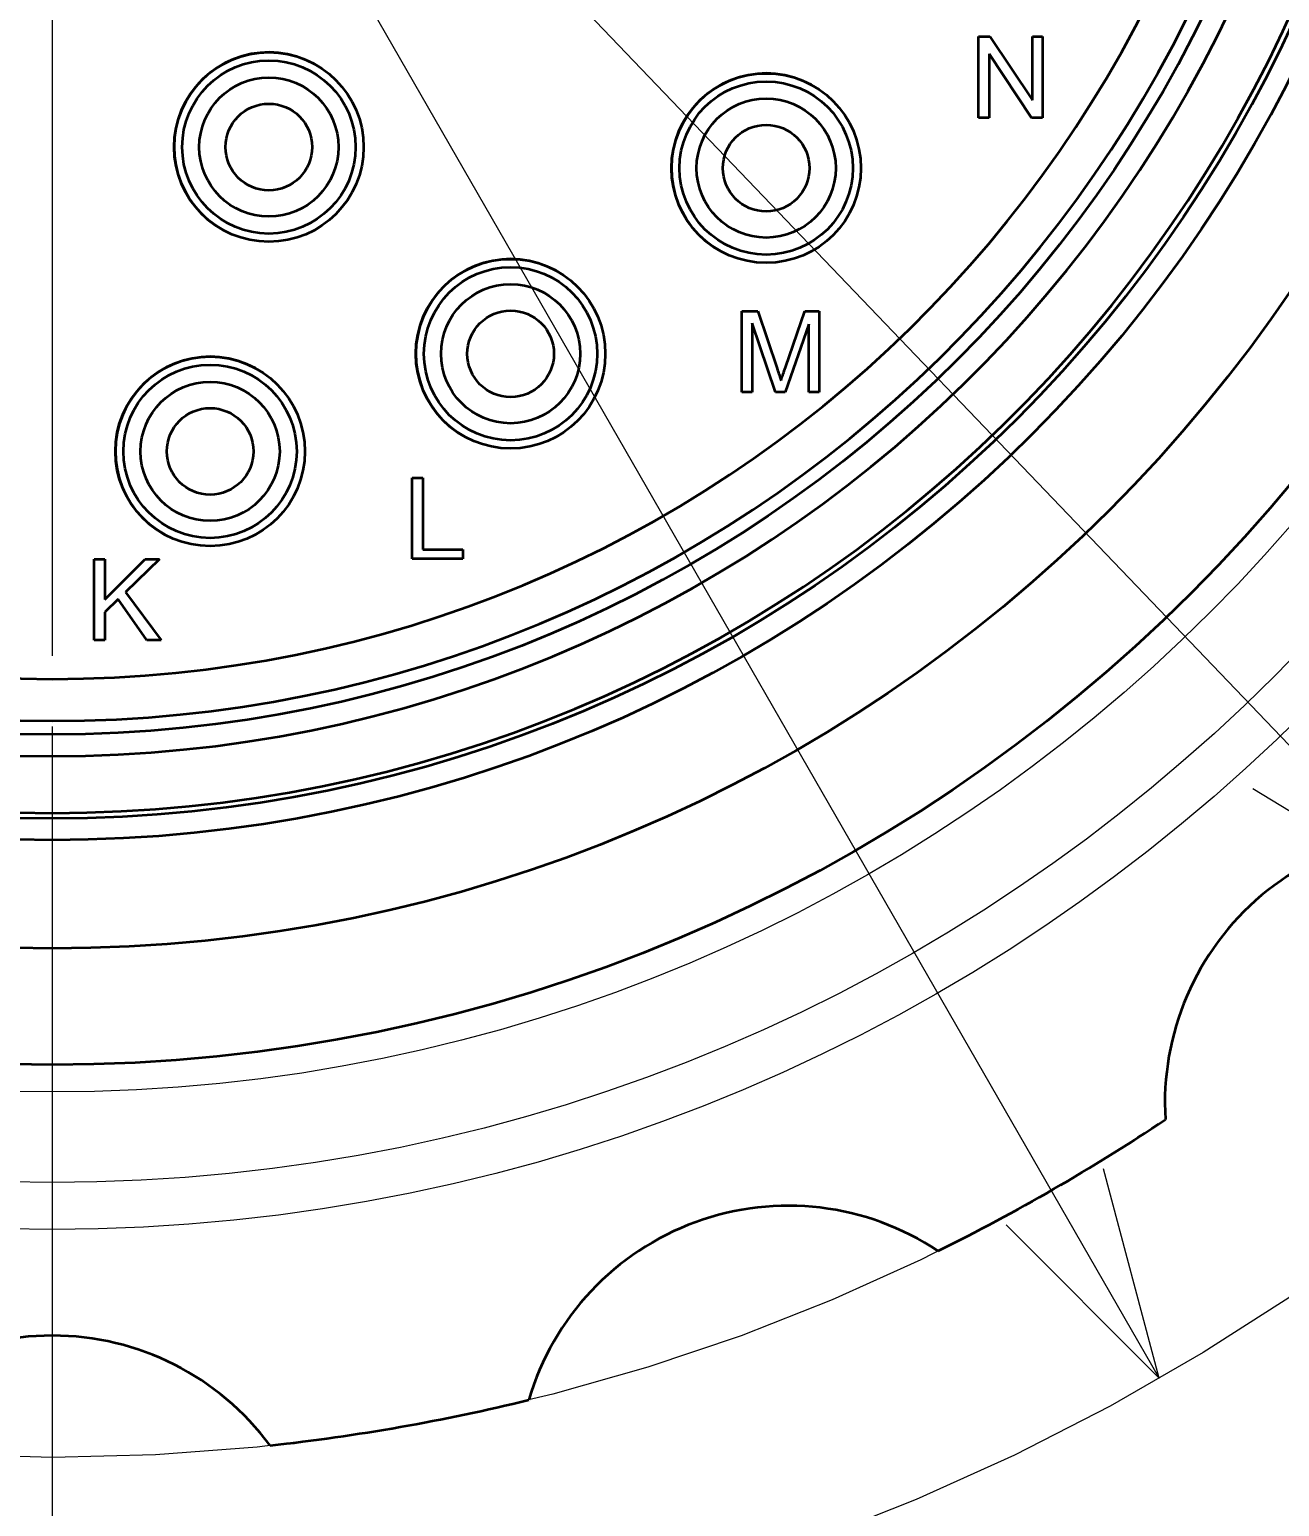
# Model space of a CAD drawing. Extents: x 23 to 417, y 3 to 294.
# Drawn here: x 384.92 to 396.46, y 193.03 to 206.67 of the extents above; entities that cross this region are included whole.
import ezdxf
from ezdxf.enums import TextEntityAlignment as Align

# ---------------------------------------------------------------- set-up
doc = ezdxf.new("R2010")
doc.units = 0
doc.linetypes.add('DASHDOT', pattern=[18.5, 12, -3, 0.5, -3])
doc.layers.get('0').update_dxf_attribs({"lineweight": 13})
doc.styles.get("Standard").update_dxf_attribs({"font": 'isocp.shx'})
doc.dimstyles.get("Standard").update_dxf_attribs({"dimtxt": 2.5, "dimasz": 2.5, "dimexe": 1.25, "dimexo": 0.625, "dimtad": 1, "dimtxsty": 'Standard', "dimcen": 2.5, "dimadec": 0, "dimazin": 0, "dimtfac": 1, "dimtmove": 0, "dimatfit": 0, "dimfxl": 0, "dimarcsym": 0})

# ---------------------------------------------------------------- blocks, each defined once
blk = doc.blocks.new('*D215')
at = {"color": 7, "lineweight": 13}
blk.add_line((369.263, 239.553), (395.349, 194.212), dxfattribs=at)
for points in [[(376.315, 228.334), (374.903, 229.751), (375.418, 227.818)], [(393.937, 195.629), (395.349, 194.212), (394.834, 196.145)]]:
    blk.add_lwpolyline(points, dxfattribs=at)
for s, width, p, p2 in [('%%c', 1.333334, (370.13, 240.052), (371.377, 237.885)), ('82', 1.338786, (371.875, 237.018), (374.062, 233.217))]:
    blk.add_text(s, height=2.5, rotation=299.9129, dxfattribs=dict(at, width=width)).set_placement(p, p2, align=Align.FIT)
blk = doc.blocks.new('*D216')
at = {"color": 7, "lineweight": 13}
blk.add_line((363.234, 234.837), (397.923, 198.622), dxfattribs=at)
for points in [[(374.039, 224.304), (372.329, 225.341), (373.292, 223.588)], [(396.213, 199.659), (397.923, 198.622), (396.96, 200.375)]]:
    blk.add_lwpolyline(points, dxfattribs=at)
for s, width, p, p2 in [('%%c', 1.333334, (363.956, 235.528), (365.685, 233.723)), ('74', 1.299177, (366.377, 233.001), (369.41, 229.834))]:
    blk.add_text(s, height=2.5, rotation=313.7669, dxfattribs=dict(at, width=width)).set_placement(p, p2, align=Align.FIT)
blk = doc.blocks.new('BLOCK4527')
at = {"color": 7, "linetype": 'DASHDOT', "lineweight": 13}
blk.add_line((0, -5), (0, -50.878), dxfattribs=at)
blk = doc.blocks.new('BLOCK4528')
at = {"color": 7, "linetype": 'DASHDOT', "lineweight": 13}
blk.add_line((0, 63.804), (0, -63.804), dxfattribs=at)
blk = doc.blocks.new('BLOCK4529')
at = {"color": 7, "lineweight": 35, "ltscale": 0.0375}
for p, q in [((17.111, -12.26), (17.111, -10.76)), ((18.293, -10.76), (18.293, -12.26)), ((12.735, -17.33), (12.735, -15.83)), ((14.166, -15.83), (14.166, -17.33)), ((6.647, -20.407), (6.647, -18.907)), ((0.771, -21.91), (0.771, -20.41))]:
    blk.add_line(p, q, dxfattribs=at)
at = {"color": 7, "lineweight": 35, "ltscale": 0.00509}
for p, q in [((17.111, -10.76), (17.315, -10.76)), ((18.293, -12.26), (18.089, -12.26))]:
    blk.add_line(p, q, dxfattribs=at)
at = {"color": 7, "lineweight": 35, "ltscale": 0.035423}
blk.add_line((17.315, -10.76), (18.103, -11.937), dxfattribs=at)
at = {"color": 7, "lineweight": 35, "ltscale": 0.004758}
for p, q in [((18.103, -10.76), (18.293, -10.76)), ((17.302, -12.26), (17.111, -12.26))]:
    blk.add_line(p, q, dxfattribs=at)
at = {"color": 7, "lineweight": 35, "ltscale": 0.029442}
blk.add_line((18.103, -11.937), (18.103, -10.76), dxfattribs=at)
at = {"color": 7, "lineweight": 35, "ltscale": 0.029468}
blk.add_line((17.302, -11.081), (17.302, -12.26), dxfattribs=at)
at = {"color": 7, "lineweight": 35, "ltscale": 0.035444}
blk.add_line((18.089, -12.26), (17.302, -11.081), dxfattribs=at)
at = {"color": 7, "lineweight": 35, "ltscale": 0.007469}
blk.add_line((12.735, -15.83), (13.034, -15.83), dxfattribs=at)
at = {"color": 7, "lineweight": 35, "ltscale": 0.031924}
blk.add_line((12.926, -16.053), (12.926, -17.33), dxfattribs=at)
at = {"color": 7, "lineweight": 35, "ltscale": 0.033716}
blk.add_line((13.36, -17.33), (12.926, -16.053), dxfattribs=at)
at = {"color": 7, "lineweight": 35, "ltscale": 0.027996}
blk.add_line((13.034, -15.83), (13.389, -16.892), dxfattribs=at)
at = {"color": 7, "lineweight": 35, "ltscale": 0.033224}
blk.add_line((13.975, -16.074), (13.539, -17.33), dxfattribs=at)
at = {"color": 7, "lineweight": 35, "ltscale": 0.027593}
blk.add_line((13.54, -16.873), (13.899, -15.83), dxfattribs=at)
at = {"color": 7, "lineweight": 35, "ltscale": 0.006676}
blk.add_line((13.899, -15.83), (14.166, -15.83), dxfattribs=at)
at = {"color": 7, "lineweight": 35, "ltscale": 0.031387}
blk.add_line((13.975, -17.33), (13.975, -16.074), dxfattribs=at)
at = {"color": 7, "lineweight": 35, "ltscale": 0.000761795}
blk.add_line((13.389, -16.892), (13.398, -16.921), dxfattribs=at)
at = {"color": 7, "lineweight": 35, "ltscale": 0.000776619}
blk.add_line((13.52, -16.934), (13.53, -16.904), dxfattribs=at)
at = {"color": 7, "lineweight": 35, "ltscale": 0.000817543}
blk.add_line((13.53, -16.904), (13.54, -16.873), dxfattribs=at)
at = {"color": 7, "lineweight": 35, "ltscale": 0.000721978}
blk.add_line((13.398, -16.921), (13.407, -16.948), dxfattribs=at)
at = {"color": 7, "lineweight": 35, "ltscale": 0.000682064}
blk.add_line((13.407, -16.948), (13.416, -16.974), dxfattribs=at)
at = {"color": 7, "lineweight": 35, "ltscale": 0.000642608}
blk.add_line((13.416, -16.974), (13.424, -16.999), dxfattribs=at)
at = {"color": 7, "lineweight": 35, "ltscale": 0.000603053}
blk.add_line((13.424, -16.999), (13.431, -17.022), dxfattribs=at)
at = {"color": 7, "lineweight": 35, "ltscale": 0.000563765}
blk.add_line((13.431, -17.022), (13.438, -17.043), dxfattribs=at)
at = {"color": 7, "lineweight": 35, "ltscale": 0.000523695}
blk.add_line((13.438, -17.043), (13.445, -17.063), dxfattribs=at)
at = {"color": 7, "lineweight": 35, "ltscale": 0.000484025}
blk.add_line((13.445, -17.063), (13.45, -17.081), dxfattribs=at)
at = {"color": 7, "lineweight": 35, "ltscale": 0.000444852}
blk.add_line((13.45, -17.081), (13.456, -17.098), dxfattribs=at)
at = {"color": 7, "lineweight": 35, "ltscale": 0.000404715}
blk.add_line((13.456, -17.098), (13.46, -17.114), dxfattribs=at)
at = {"color": 7, "lineweight": 35, "ltscale": 0.000449183}
blk.add_line((13.46, -17.114), (13.466, -17.097), dxfattribs=at)
at = {"color": 7, "lineweight": 35, "ltscale": 0.000490282}
blk.add_line((13.466, -17.097), (13.472, -17.078), dxfattribs=at)
at = {"color": 7, "lineweight": 35, "ltscale": 0.000530902}
blk.add_line((13.472, -17.078), (13.478, -17.058), dxfattribs=at)
at = {"color": 7, "lineweight": 35, "ltscale": 0.000572048}
blk.add_line((13.478, -17.058), (13.486, -17.036), dxfattribs=at)
at = {"color": 7, "lineweight": 35, "ltscale": 0.000613057}
blk.add_line((13.486, -17.036), (13.493, -17.013), dxfattribs=at)
at = {"color": 7, "lineweight": 35, "ltscale": 0.000653825}
blk.add_line((13.493, -17.013), (13.501, -16.988), dxfattribs=at)
at = {"color": 7, "lineweight": 35, "ltscale": 0.000694461}
blk.add_line((13.501, -16.988), (13.51, -16.962), dxfattribs=at)
at = {"color": 7, "lineweight": 35, "ltscale": 0.000735994}
blk.add_line((13.51, -16.962), (13.52, -16.934), dxfattribs=at)
at = {"color": 7, "lineweight": 35, "ltscale": 0.004783}
blk.add_line((12.926, -17.33), (12.735, -17.33), dxfattribs=at)
at = {"color": 7, "lineweight": 35, "ltscale": 0.004476}
blk.add_line((13.539, -17.33), (13.36, -17.33), dxfattribs=at)
at = {"color": 7, "lineweight": 35, "ltscale": 0.004784}
blk.add_line((14.166, -17.33), (13.975, -17.33), dxfattribs=at)
at = {"color": 7, "lineweight": 35, "ltscale": 0.004963}
for p, q in [((6.647, -18.907), (6.845, -18.907)), ((0.771, -20.41), (0.969, -20.41)), ((0.969, -21.91), (0.771, -21.91))]:
    blk.add_line(p, q, dxfattribs=at)
at = {"color": 7, "lineweight": 35, "ltscale": 0.033075}
blk.add_line((6.845, -18.907), (6.845, -20.23), dxfattribs=at)
at = {"color": 7, "lineweight": 35, "ltscale": 0.026318}
blk.add_line((0.969, -21.154), (1.714, -20.41), dxfattribs=at)
at = {"color": 7, "lineweight": 35, "ltscale": 0.018596}
blk.add_line((0.969, -20.41), (0.969, -21.154), dxfattribs=at)
at = {"color": 7, "lineweight": 35, "ltscale": 0.021871}
blk.add_line((1.983, -20.41), (1.354, -21.018), dxfattribs=at)
at = {"color": 7, "lineweight": 35, "ltscale": 0.006728}
blk.add_line((1.714, -20.41), (1.983, -20.41), dxfattribs=at)
at = {"color": 7, "lineweight": 35, "ltscale": 0.023431}
blk.add_line((7.584, -20.407), (6.647, -20.407), dxfattribs=at)
at = {"color": 7, "lineweight": 35, "ltscale": 0.018469}
blk.add_line((6.845, -20.23), (7.584, -20.23), dxfattribs=at)
at = {"color": 7, "lineweight": 35, "ltscale": 0.004425}
blk.add_line((7.584, -20.23), (7.584, -20.407), dxfattribs=at)
at = {"color": 7, "lineweight": 35, "ltscale": 0.008574}
blk.add_line((1.215, -21.151), (0.969, -21.391), dxfattribs=at)
at = {"color": 7, "lineweight": 35, "ltscale": 0.023206}
blk.add_line((1.749, -21.91), (1.215, -21.151), dxfattribs=at)
at = {"color": 7, "lineweight": 35, "ltscale": 0.027699}
blk.add_line((1.354, -21.018), (2.011, -21.91), dxfattribs=at)
at = {"color": 7, "lineweight": 35, "ltscale": 0.012995}
blk.add_line((0.969, -21.391), (0.969, -21.91), dxfattribs=at)
at = {"color": 7, "lineweight": 35, "ltscale": 0.006548}
blk.add_line((2.011, -21.91), (1.749, -21.91), dxfattribs=at)
at = {"color": 7, "lineweight": 13}
for radius in [32.789, 31.923, 30.25]:
    blk.add_circle((0, 0), radius, dxfattribs=at)
at = {"color": 7, "lineweight": 35}
for centre, radius in [((0, 0), 29.75), ((0, 0), 27.6), ((0, 0), 25.6), ((0, 0), 25.2), ((0, 0), 23.65), ((4, -12.8), 1.75), ((4, -12.8), 1.6), ((13.186, -13.189), 1.75), ((4, -12.8), 1.285), ((13.186, -13.189), 1.6), ((4, -12.8), 0.8), ((13.186, -13.189), 1.285), ((13.186, -13.189), 0.8), ((8.465, -16.618), 1.75), ((8.465, -16.618), 1.6), ((8.465, -16.618), 1.285), ((8.465, -16.618), 0.8), ((2.915, -18.421), 1.75), ((2.915, -18.421), 1.6), ((2.915, -18.421), 1.285), ((2.915, -18.421), 0.8)]:
    blk.add_circle(centre, radius, dxfattribs=at)
for centre, radius, start, end in [((0, 0), 25.1, 92.2833, 447.7167), ((0, 0), 24.05, 92.383, 447.617), ((0, 0), 23.4, 92.2042, 270), ((0, 0), 23.4, 270, 447.7958), ((0, 0), 22.625, 92.2798, 447.7202), ((4, -12.8), 1.75, 61.3521, 241.3521), ((13.186, -13.189), 1.75, 61.3521, 241.3521), ((8.465, -16.618), 1.75, 61.3521, 241.3521), ((2.915, -18.421), 1.75, 61.3521, 241.3521), ((25.551, -30.45), 5, 76.432, 183.568), ((0, 0), 37, 296.2418, 303.7582), ((13.595, -37.353), 5, 56.432, 163.568), ((0, -39.75), 5, 36.432, 143.568), ((0, 0), 37, 276.2418, 283.7582)]:
    blk.add_arc(centre, radius, start, end, dxfattribs=at)

msp = doc.modelspace()

# ---------------------------------------------------------------- linework, layer by layer
at = {"color": 7, "linetype": 'DASHDOT', "lineweight": 13}
for radius in [20.5, 18.5]:
    msp.add_circle((385.126, 211.9815), radius, dxfattribs=at)

# ---------------------------------------------------------------- block references
at = {"lineweight": 0, "xscale": 0.5, "yscale": 0.5, "zscale": 0.5}
for name in ['BLOCK4528', 'BLOCK4527', 'BLOCK4529']:
    msp.add_blockref(name, (385.126, 211.9815), dxfattribs=at)

# ---------------------------------------------------------------- dimensions: what is measured, and where the dimension line sits
at = {"color": 0, "lineweight": 0}
for p1, p2, picture, middle in [((395.349, 194.2124), (374.903, 229.7505), '*D215', (371.2293, 236.1359)), ((397.923, 198.6215), (372.3291, 225.3414), '*D216', (365.9609, 231.9897))]:
    dim = msp.add_diameter_dim_2p(p1=p1, p2=p2, dimstyle='Standard', override={"dimlfac": 2}, dxfattribs=at)
    dim.commit()
    dim.dimension.update_dxf_attribs({"geometry": picture, "text_midpoint": middle, "dimtype": 163})

doc.saveas('drawing.dxf')
